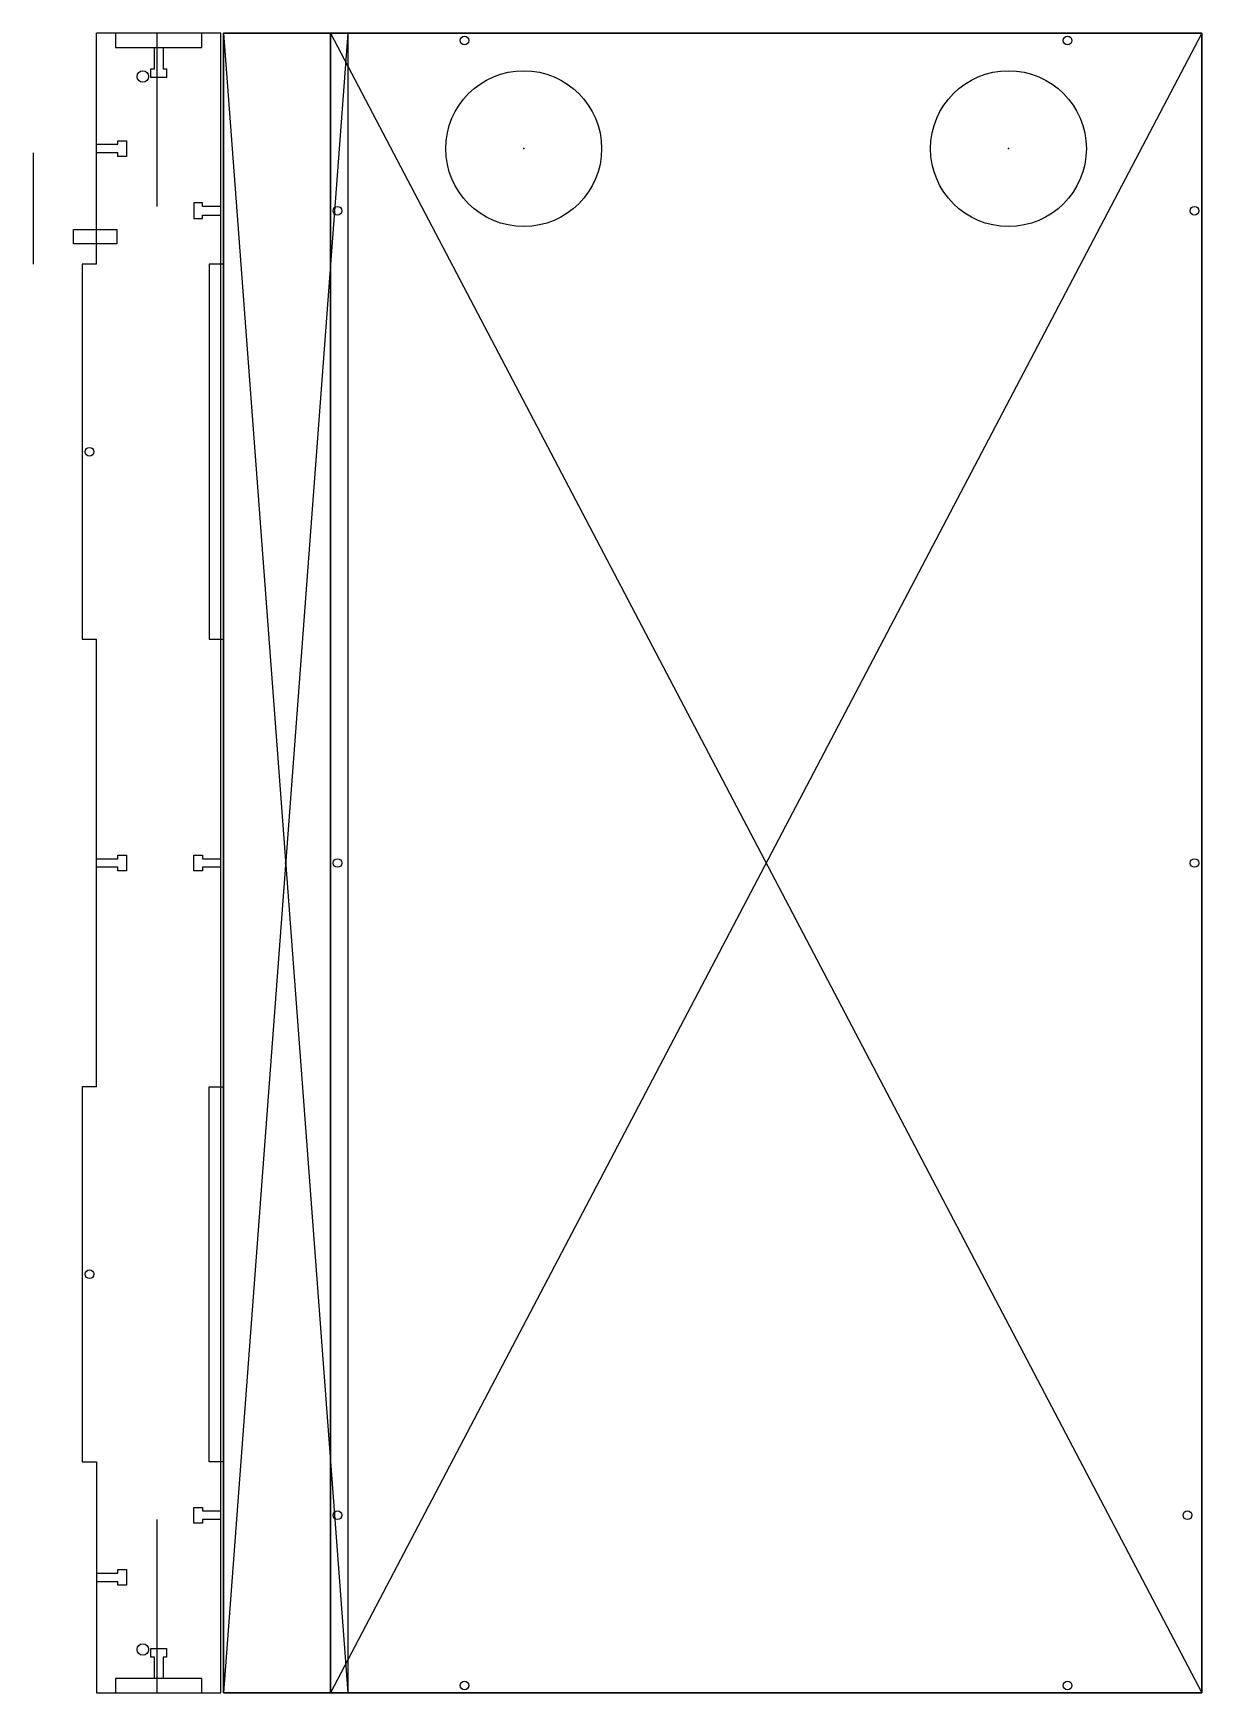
# Model space of a CAD drawing. Header units: centimetres. Extents: x -50 to 57, y -31 to 41.
# Drawn here: x 16.6 to 57.1, y -28.8 to 28.8 of the extents above; entities that cross this region are included whole.
import ezdxf

# ---------------------------------------------------------------- set-up
doc = ezdxf.new("R2010")
doc.units = ezdxf.units.CM
doc.header["$MEASUREMENT"] = 0
for name, color, linetype in [('제목 없음 v10_2 v4_Sketch10', 7, 'Continuous'), ('제목 없음 v10_2 v4_Sketch11', 7, 'Continuous'), ('제목 없음 v10_2 v4_Sketch14', 7, 'Continuous'), ('제목 없음 v10_2 v4_Sketch19', 7, 'Continuous'), ('제목 없음 v10_2 v4_Sketch3', 7, 'Continuous'), ('제목 없음 v10_2 v4_Sketch4', 7, 'Continuous'), ('제목 없음 v10_2 v4_Sketch5', 7, 'Continuous')]:
    doc.layers.add(name, color=color, linetype=linetype)

msp = doc.modelspace()

# ---------------------------------------------------------------- linework, layer by layer
at = {"layer": '제목 없음 v10_2 v4_Sketch10'}
for p, q in [((26.9, 28.75), (57.1, 28.75)), ((26.9, 28.75), (57.1, -28.75)), ((57.1, 28.75), (26.9, -28.75)), ((26.9, -28.75), (26.9, 28.75)), ((57.1, 28.75), (57.1, -28.75)), ((57.1, -28.75), (26.9, -28.75))]:
    msp.add_line(p, q, dxfattribs=at)
msp.add_point((42, 0), dxfattribs=at)
at = {"layer": '제목 없음 v10_2 v4_Sketch11'}
for p, q in [((26.9, 28.75, 0.5), (26.9, -28.75, 0.5)), ((57.1, 28.75, 0.5), (26.9, 28.75, 0.5)), ((57.1, -28.75, 0.5), (57.1, 28.75, 0.5)), ((26.9, -28.75, 0.5), (57.1, -28.75, 0.5))]:
    msp.add_line(p, q, dxfattribs=at)
for centre, radius in [((31.55, 28.5, 0.5), 0.15), ((52.45, 28.5, 0.5), 0.15), ((33.6, 24.75, 0.5), 2.7), ((50.4, 24.75, 0.5), 2.7), ((27.15, 22.6, 0.5), 0.15), ((56.85, 22.6, 0.5), 0.15), ((27.15, 0, 0.5), 0.15), ((56.85, 0, 0.5), 0.15), ((27.15, -22.6, 0.5), 0.15), ((56.6, -22.6, 0.5), 0.15), ((31.55, -28.5, 0.5), 0.15), ((52.45, -28.5, 0.5), 0.15)]:
    msp.add_circle(centre, radius, dxfattribs=at)
for p in [(33.6, 24.75, 0.5), (50.4, 24.75, 0.5)]:
    msp.add_point(p, dxfattribs=at)
at = {"layer": '제목 없음 v10_2 v4_Sketch14'}
for p, q in [((16.6, 24.6, 0.5), (16.6, 20.75, 0.5)), ((18, 21.45, 0.5), (18, 21.95, 0.5)), ((18, 21.95, 0.5), (19.5, 21.95, 0.5)), ((19.5, 21.95, 0.5), (19.5, 21.45, 0.5)), ((19.5, 21.45, 0.5), (18, 21.45, 0.5))]:
    msp.add_line(p, q, dxfattribs=at)
at = {"layer": '제목 없음 v10_2 v4_Sketch19'}
for p, q in [((20.9, 28.75, 0.5), (20.25, 28.75, 0.5)), ((20.9, 22.75, 0.5), (20.9, 28.75, 0.5)), ((20.9, -28.75, 0.5), (20.9, -22.75, 0.5)), ((20.25, -28.75, 0.5), (20.9, -28.75, 0.5))]:
    msp.add_line(p, q, dxfattribs=at)
for centre in [(20.4, 27.25, 0.5), (20.4, -27.25, 0.5)]:
    msp.add_circle(centre, 0.2, dxfattribs=at)
at = {"layer": '제목 없음 v10_2 v4_Sketch3'}
for p, q in [((23.2, 28.75), (27.5, 28.75)), ((23.2, -28.75), (23.2, 28.75)), ((27.5, 28.75), (23.2, -28.75)), ((23.2, 28.75), (27.5, -28.75)), ((27.5, 28.75), (27.5, -28.75)), ((27.5, -28.75), (23.2, -28.75))]:
    msp.add_line(p, q, dxfattribs=at)
msp.add_point((25.35, 0), dxfattribs=at)
at = {"layer": '제목 없음 v10_2 v4_Sketch4'}
for p, q in [((23.2, 28.75), (23.2, -28.75)), ((27.5, 28.75), (23.2, 28.75)), ((22.7, 20.75), (22.7, 7.75)), ((23.2, 20.75), (22.7, 20.75)), ((23.2, 7.75), (23.2, 20.75)), ((22.7, 7.75), (23.2, 7.75)), ((22.7, -7.75), (23.2, -7.75)), ((22.7, -20.75), (22.7, -7.75)), ((23.2, -7.75), (23.2, -20.75)), ((23.2, -20.75), (22.7, -20.75)), ((23.2, -28.75), (27.5, -28.75))]:
    msp.add_line(p, q, dxfattribs=at)
at = {"layer": '제목 없음 v10_2 v4_Sketch5'}
for p, q in [((23.1, 28.75, 0.5), (18.8, 28.75, 0.5)), ((18.8, 20.75, 0.5), (18.8, 28.75, 0.5)), ((19.45, 28.75, 0.5), (19.45, 28.25, 0.5)), ((22.45, 28.75, 0.5), (19.45, 28.75, 0.5)), ((22.45, 28.25, 0.5), (22.45, 28.75, 0.5)), ((23.1, -28.75, 0.5), (23.1, 28.75, 0.5)), ((19.45, 28.25, 0.5), (22.45, 28.25, 0.5)), ((20.8, 27.52, 0.5), (20.8, 28.25, 0.5)), ((21.1, 28.25, 0.5), (21.1, 27.52, 0.5)), ((20.675, 27.22, 0.5), (20.675, 27.52, 0.5)), ((20.675, 27.52, 0.5), (20.8, 27.52, 0.5)), ((21.225, 27.22, 0.5), (20.675, 27.22, 0.5)), ((21.1, 27.52, 0.5), (21.225, 27.52, 0.5)), ((21.225, 27.52, 0.5), (21.225, 27.22, 0.5)), ((18.8, 24.9, 0.5), (19.53, 24.9, 0.5)), ((19.53, 25.025, 0.5), (19.83, 25.025, 0.5)), ((19.53, 24.9, 0.5), (19.53, 25.025, 0.5)), ((19.83, 25.025, 0.5), (19.83, 24.475, 0.5)), ((19.53, 24.6, 0.5), (18.8, 24.6, 0.5)), ((19.53, 24.475, 0.5), (19.53, 24.6, 0.5)), ((19.83, 24.475, 0.5), (19.53, 24.475, 0.5)), ((22.47, 22.875, 0.5), (22.17, 22.875, 0.5)), ((22.17, 22.875, 0.5), (22.17, 22.325, 0.5)), ((22.47, 22.75, 0.5), (22.47, 22.875, 0.5)), ((23.1, 22.75, 0.5), (22.47, 22.75, 0.5)), ((22.47, 22.45, 0.5), (23.1, 22.45, 0.5)), ((22.47, 22.325, 0.5), (22.47, 22.45, 0.5)), ((22.17, 22.325, 0.5), (22.47, 22.325, 0.5)), ((18.3, 20.75, 0.5), (18.3, 7.75, 0.5)), ((18.8, 20.75, 0.5), (18.3, 20.75, 0.5)), ((18.3, 7.75, 0.5), (18.8, 7.75, 0.5)), ((18.8, -7.75, 0.5), (18.8, 7.75, 0.5)), ((18.8, 0.15, 0.5), (19.53, 0.15, 0.5)), ((19.53, 0.15, 0.5), (19.53, 0.275, 0.5)), ((19.53, 0.275, 0.5), (19.83, 0.275, 0.5)), ((19.83, 0.275, 0.5), (19.83, -0.275, 0.5)), ((22.17, -0.275, 0.5), (22.17, 0.275, 0.5)), ((22.17, 0.275, 0.5), (22.47, 0.275, 0.5)), ((22.47, 0.275, 0.5), (22.47, 0.15, 0.5)), ((22.47, 0.15, 0.5), (23.1, 0.15, 0.5)), ((19.53, -0.15, 0.5), (18.8, -0.15, 0.5)), ((19.53, -0.275, 0.5), (19.53, -0.15, 0.5)), ((19.83, -0.275, 0.5), (19.53, -0.275, 0.5)), ((22.47, -0.275, 0.5), (22.17, -0.275, 0.5)), ((23.1, -0.15, 0.5), (22.47, -0.15, 0.5)), ((22.47, -0.15, 0.5), (22.47, -0.275, 0.5)), ((18.3, -7.75, 0.5), (18.3, -20.75, 0.5)), ((18.8, -7.75, 0.5), (18.3, -7.75, 0.5)), ((18.3, -20.75, 0.5), (18.8, -20.75, 0.5)), ((18.8, -20.75, 0.5), (18.8, -28.75, 0.5)), ((22.17, -22.875, 0.5), (22.17, -22.325, 0.5)), ((22.17, -22.325, 0.5), (22.47, -22.325, 0.5)), ((22.47, -22.325, 0.5), (22.47, -22.45, 0.5)), ((22.47, -22.875, 0.5), (22.17, -22.875, 0.5)), ((22.47, -22.45, 0.5), (23.1, -22.45, 0.5)), ((22.47, -22.75, 0.5), (22.47, -22.875, 0.5)), ((23.1, -22.75, 0.5), (22.47, -22.75, 0.5)), ((18.8, -24.6, 0.5), (19.53, -24.6, 0.5)), ((19.53, -24.6, 0.5), (19.53, -24.475, 0.5)), ((19.53, -24.475, 0.5), (19.83, -24.475, 0.5)), ((19.83, -24.475, 0.5), (19.83, -25.025, 0.5)), ((19.53, -24.9, 0.5), (18.8, -24.9, 0.5)), ((19.53, -25.025, 0.5), (19.53, -24.9, 0.5)), ((19.83, -25.025, 0.5), (19.53, -25.025, 0.5)), ((20.675, -27.52, 0.5), (20.675, -27.22, 0.5)), ((20.675, -27.22, 0.5), (21.225, -27.22, 0.5)), ((20.8, -27.52, 0.5), (20.675, -27.52, 0.5)), ((20.8, -28.25, 0.5), (20.8, -27.52, 0.5)), ((21.1, -27.52, 0.5), (21.1, -28.25, 0.5)), ((21.225, -27.52, 0.5), (21.1, -27.52, 0.5)), ((21.225, -27.22, 0.5), (21.225, -27.52, 0.5)), ((19.45, -28.25, 0.5), (19.45, -28.75, 0.5)), ((22.45, -28.25, 0.5), (19.45, -28.25, 0.5)), ((22.45, -28.75, 0.5), (22.45, -28.25, 0.5)), ((18.8, -28.75, 0.5), (23.1, -28.75, 0.5)), ((19.45, -28.75, 0.5), (22.45, -28.75, 0.5))]:
    msp.add_line(p, q, dxfattribs=at)
for centre in [(18.55, 14.25, 0.5), (18.55, -14.25, 0.5)]:
    msp.add_circle(centre, 0.15, dxfattribs=at)

doc.saveas('drawing.dxf')
